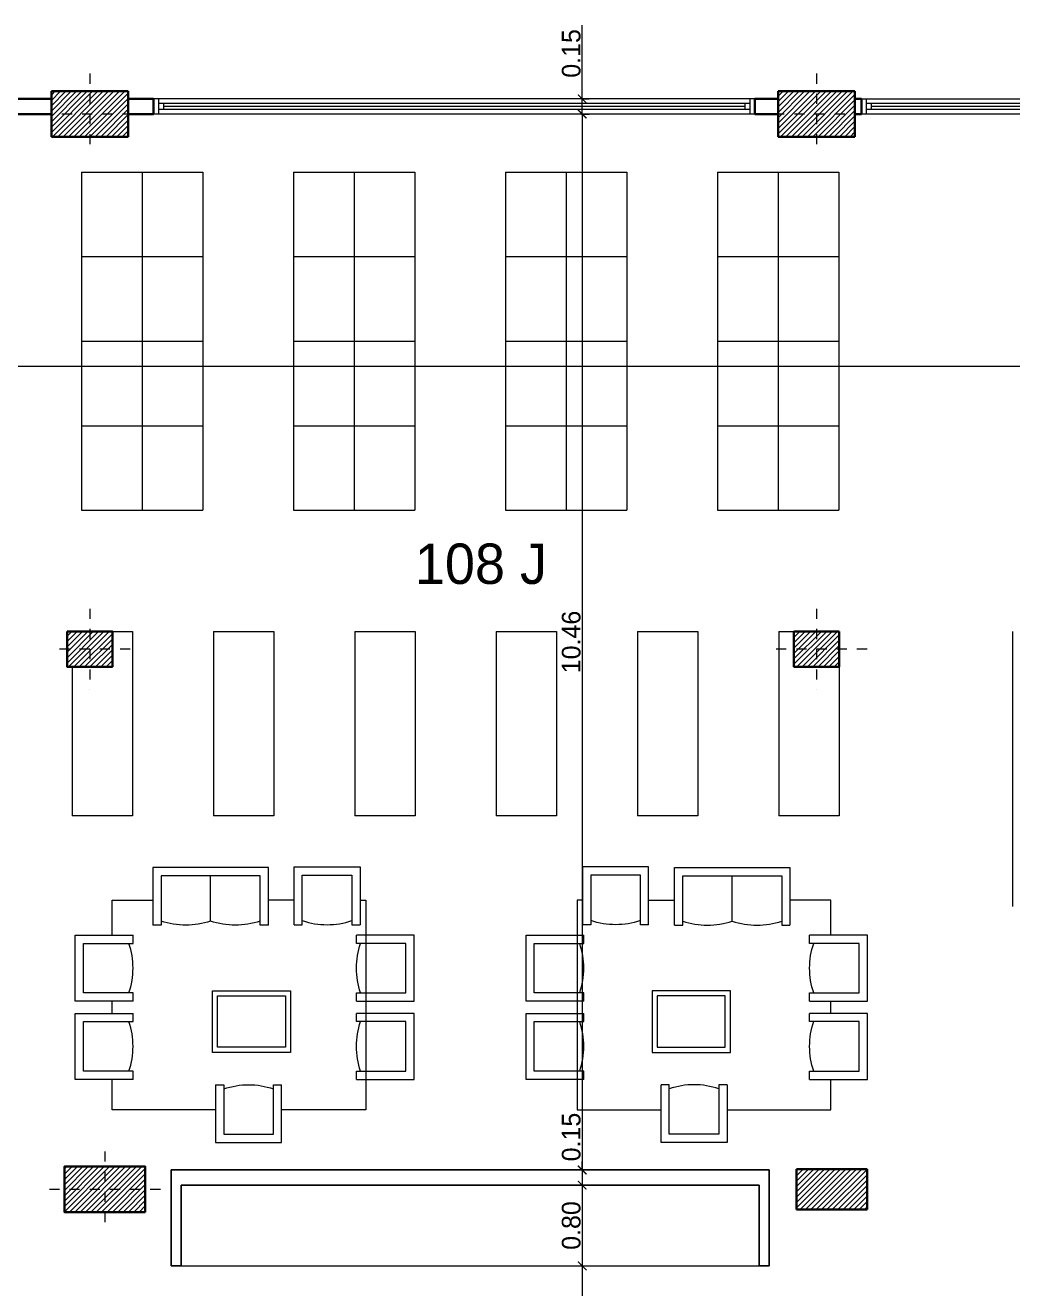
# Model space of a CAD drawing. Header units: millimetres. Extents: x 189.5 to 285.5, y -15 to 51.
# Drawn here: x 214.37 to 224.15, y 28.8 to 41.31 of the extents above; entities that cross this region are included whole.
import ezdxf
from ezdxf.enums import TextEntityAlignment as Align

# ---------------------------------------------------------------- set-up
doc = ezdxf.new("R2010")
doc.units = ezdxf.units.MM
doc.header["$LTSCALE"] = 0.005
doc.header["$MEASUREMENT"] = 0
doc.linetypes.add('ACAD_ISO10W100', pattern=[18, 12, -3, 0, -3])
for name, color, linetype, lineweight in [('Aux', 1, 'Continuous', 9), ('columna', 6, 'Continuous', 40), ('cotas', 1, 'Continuous', 15), ('ejes', 1, 'ACAD_ISO10W100', 9), ('Hatch', 11, 'Continuous', 9), ('muebles', 2, 'Continuous', 20), ('muro', 5, 'Continuous', 40), ('murosbajos', 3, 'Continuous', 25), ('pu-ven', 2, 'Continuous', 20)]:
    doc.layers.add(name, color=color, linetype=linetype, lineweight=lineweight)
doc.layers.add('text', color=1, linetype='Continuous')
doc.styles.get("Standard").update_dxf_attribs({"font": 'ERASMD.TTF', "height": 0.185})
doc.dimstyles.get("Standard").update_dxf_attribs({"dimtxt": 0.15, "dimasz": 0.085, "dimexe": 0.07, "dimexo": 0.4, "dimgap": 0.015, "dimtad": 1, "dimzin": 1, "dimdsep": 46, "dimtxsty": 'Standard', "dimblk": 'ARCHTICK', "dimcen": 0, "dimclrd": 256, "dimclre": 256, "dimclrt": 2, "dimadec": 0, "dimazin": 0, "dimtfac": 1, "dimtix": 1, "dimtmove": 0, "dimatfit": 0, "dimfxl": 1, "dimlwd": -1, "dimlwe": -1, "dimarcsym": 0})
pattern_1 = [(45, (-337.533465, 81.375706), (-0.0265165043, 0.0265165043), [])]

# ---------------------------------------------------------------- blocks, each defined once
blk = doc.blocks.new('MHPLS512')
for p, q in [((0, -0.65), (0, -0.1)), ((-0.7, -0.7), (-0.6, -0.7)), ((0.6, -0.7), (0.7, -0.7))]:
    blk.add_line(p, q)
for points in [[(-0.7, -0.7), (-0.7, 0), (0.7, 0), (0.7, -0.7)], [(-0.6, -0.7), (-0.6, -0.1), (0.6, -0.1), (0.6, -0.7)]]:
    blk.add_lwpolyline(points)
for centre in [(-0.3, 0.225), (0.3, 0.225)]:
    blk.add_arc(centre, 0.925, 251.0754, 288.9246)
blk = doc.blocks.new('MHPLS514')
for p, q in [((-0.3, -0.65), (-0.3, -0.1)), ((-0.4, -0.7), (-0.3, -0.7)), ((0.3, -0.7), (0.4, -0.7))]:
    blk.add_line(p, q)
for points in [[(-0.4, -0.7), (-0.4, 0), (0.4, 0), (0.4, -0.7)], [(-0.3, -0.7), (-0.3, -0.1), (0.3, -0.1), (0.3, -0.7)]]:
    blk.add_lwpolyline(points)
blk.add_arc((0, 0.225), 0.925, 251.0754, 288.9246)
blk = doc.blocks.new('_ArchTick')
at = {"color": 0, "linetype": 'ByBlock', "const_width": 0.15}
blk.add_lwpolyline([(-0.5, -0.5), (0.5, 0.5)], dxfattribs=at)
blk = doc.blocks.new('*D124')
at = {"layer": 'cotas', "transparency": 16777216}
for p, q in [((212.972, 38.271), (212.972, 38.008)), ((212.972, 37.938), (238.444, 37.938)), ((238.444, 37.762), (238.444, 38.008))]:
    blk.add_line(p, q, dxfattribs=at)
at = {"layer": 'Defpoints', "color": 0, "transparency": 16777216}
for p in [(238.444, 37.938), (212.972, 37.871), (238.444, 37.362)]:
    blk.add_point(p, dxfattribs=at)
at = {"layer": 'cotas', "transparency": 16777216, "xscale": 0.085, "yscale": 0.085, "zscale": 0.085, "rotation": 180}
blk.add_blockref('_ArchTick', (212.972, 37.938), dxfattribs=at)
at = {"layer": 'cotas', "transparency": 16777216, "xscale": 0.085, "yscale": 0.085, "zscale": 0.085}
blk.add_blockref('_ArchTick', (238.444, 37.938), dxfattribs=at)
at = {"layer": 'cotas', "color": 2, "transparency": 16777216, "insert": (225.708, 38.045), "char_height": 0.185, "attachment_point": 5}
blk.add_mtext('25.47', dxfattribs=at)
blk = doc.blocks.new('*D217')
at = {"layer": 'cotas', "transparency": 16777216}
for p, q in [((219.882, 40.586), (219.882, 41.315)), ((219.874, 40.586), (219.952, 40.586)), ((219.882, 40.436), (219.882, 40.586)), ((219.874, 40.436), (219.952, 40.436)), ((219.882, 40.436), (219.882, 40.351))]:
    blk.add_line(p, q, dxfattribs=at)
at = {"layer": 'Defpoints', "color": 0, "transparency": 16777216}
for p in [(219.474, 40.586), (219.474, 40.436), (219.882, 40.436)]:
    blk.add_point(p, dxfattribs=at)
at = {"layer": 'cotas', "transparency": 16777216, "xscale": 0.085, "yscale": 0.085, "zscale": 0.085}
for p, rotation in [((219.882, 40.586), 270), ((219.882, 40.436), 90)]:
    blk.add_blockref('_ArchTick', p, dxfattribs=dict(at, rotation=rotation))
at = {"layer": 'cotas', "color": 2, "transparency": 16777216, "insert": (219.774, 41.036), "char_height": 0.185, "attachment_point": 5, "rotation": 90}
blk.add_mtext('0.15', dxfattribs=at)
blk = doc.blocks.new('*D218')
at = {"layer": 'cotas', "transparency": 16777216}
for p, q in [((219.874, 40.436), (219.952, 40.436)), ((219.882, 40.436), (219.882, 29.978)), ((219.726, 29.978), (219.952, 29.978))]:
    blk.add_line(p, q, dxfattribs=at)
at = {"layer": 'Defpoints', "color": 0, "transparency": 16777216}
for p in [(219.474, 40.436), (219.326, 29.978), (219.882, 29.978)]:
    blk.add_point(p, dxfattribs=at)
at = {"layer": 'cotas', "transparency": 16777216, "xscale": 0.085, "yscale": 0.085, "zscale": 0.085}
for p, rotation in [((219.882, 40.436), 90), ((219.882, 29.978), 270)]:
    blk.add_blockref('_ArchTick', p, dxfattribs=dict(at, rotation=rotation))
at = {"layer": 'cotas', "color": 2, "transparency": 16777216, "insert": (219.774, 35.207), "char_height": 0.185, "attachment_point": 5, "rotation": 90}
blk.add_mtext('10.46', dxfattribs=at)
blk = doc.blocks.new('*D219')
at = {"layer": 'cotas', "transparency": 16777216}
for p, q in [((219.882, 29.978), (219.882, 30.063)), ((219.726, 29.978), (219.952, 29.978)), ((219.882, 29.978), (219.882, 29.828)), ((219.726, 29.828), (219.952, 29.828)), ((219.882, 29.828), (219.882, 29.743))]:
    blk.add_line(p, q, dxfattribs=at)
at = {"layer": 'Defpoints', "color": 0, "transparency": 16777216}
for p in [(219.326, 29.978), (219.326, 29.828), (219.882, 29.828)]:
    blk.add_point(p, dxfattribs=at)
at = {"layer": 'cotas', "transparency": 16777216, "xscale": 0.085, "yscale": 0.085, "zscale": 0.085}
for p, rotation in [((219.882, 29.978), 270), ((219.882, 29.828), 90)]:
    blk.add_blockref('_ArchTick', p, dxfattribs=dict(at, rotation=rotation))
at = {"layer": 'cotas', "color": 2, "transparency": 16777216, "insert": (219.774, 30.304), "char_height": 0.185, "attachment_point": 5, "rotation": 90}
blk.add_mtext('0.15', dxfattribs=at)
blk = doc.blocks.new('*D220')
at = {"layer": 'cotas', "transparency": 16777216}
for p, q in [((219.726, 29.828), (219.952, 29.828)), ((219.882, 29.828), (219.882, 29.028)), ((219.726, 29.028), (219.952, 29.028))]:
    blk.add_line(p, q, dxfattribs=at)
at = {"layer": 'Defpoints', "color": 0, "transparency": 16777216}
for p in [(219.326, 29.828), (219.326, 29.028), (219.882, 29.028)]:
    blk.add_point(p, dxfattribs=at)
at = {"layer": 'cotas', "transparency": 16777216, "xscale": 0.085, "yscale": 0.085, "zscale": 0.085}
for p, rotation in [((219.882, 29.828), 90), ((219.882, 29.028), 270)]:
    blk.add_blockref('_ArchTick', p, dxfattribs=dict(at, rotation=rotation))
at = {"layer": 'cotas', "color": 2, "transparency": 16777216, "insert": (219.774, 29.428), "char_height": 0.185, "attachment_point": 5, "rotation": 90}
blk.add_mtext('0.80', dxfattribs=at)
blk = doc.blocks.new('*D221')
at = {"layer": 'cotas', "transparency": 16777216}
for p, q in [((219.726, 29.028), (219.952, 29.028)), ((219.882, 29.028), (219.882, 27.436)), ((219.726, 27.436), (219.952, 27.436))]:
    blk.add_line(p, q, dxfattribs=at)
at = {"layer": 'Defpoints', "color": 0, "transparency": 16777216}
for p in [(219.326, 29.028), (219.326, 27.436), (219.882, 27.436)]:
    blk.add_point(p, dxfattribs=at)
at = {"layer": 'cotas', "transparency": 16777216, "xscale": 0.085, "yscale": 0.085, "zscale": 0.085}
for p, rotation in [((219.882, 29.028), 90), ((219.882, 27.436), 270)]:
    blk.add_blockref('_ArchTick', p, dxfattribs=dict(at, rotation=rotation))
at = {"layer": 'cotas', "color": 2, "transparency": 16777216, "insert": (219.774, 28.232), "char_height": 0.185, "attachment_point": 5, "rotation": 90}
blk.add_mtext('1.59', dxfattribs=at)

msp = doc.modelspace()

# ---------------------------------------------------------------- hatches: boundary and pattern name
at = {"layer": 'Hatch'}
h = msp.add_hatch(dxfattribs=at)
h.set_pattern_fill('ANSI31', color=256, scale=0.3, style=0)
h.set_pattern_definition(pattern_1)
h.paths.add_polyline_path([(215.004, 40.661), (214.624, 40.661), (214.624, 40.211), (215.004, 40.211)])
h.paths.add_polyline_path([(215.384, 40.436), (215.384, 40.661), (215.004, 40.661), (215.004, 40.436)])
h.paths.add_polyline_path([(215.004, 40.436), (215.004, 40.211), (215.384, 40.211), (215.384, 40.436)])
h = msp.add_hatch(dxfattribs=at)
h.set_pattern_fill('ANSI31', color=256, scale=0.3, style=0)
h.set_pattern_definition(pattern_1)
h.paths.add_polyline_path([(222.204, 40.661), (221.824, 40.661), (221.824, 40.436), (222.204, 40.436)])
h.paths.add_polyline_path([(222.584, 40.661), (222.204, 40.661), (222.204, 40.436), (222.584, 40.436)])
h.paths.add_polyline_path([(222.204, 40.436), (221.824, 40.436), (221.824, 40.211), (222.204, 40.211)])
h.paths.add_polyline_path([(222.584, 40.436), (222.204, 40.436), (222.204, 40.211), (222.584, 40.211)])
h = msp.add_hatch(dxfattribs=at)
h.set_pattern_fill('ANSI31', color=256, scale=0.3, style=0)
h.set_pattern_definition(pattern_1)
h.paths.add_polyline_path([(215.229, 35.311), (214.829, 35.311), (214.779, 35.311), (214.779, 34.961), (215.229, 34.961)])
h = msp.add_hatch(dxfattribs=at)
h.set_pattern_fill('ANSI31', color=256, scale=0.3, style=0)
h.set_pattern_definition(pattern_1)
h.paths.add_polyline_path([(222.429, 35.311), (221.979, 35.311), (221.979, 34.961), (222.429, 34.961)])
h = msp.add_hatch(dxfattribs=at)
h.set_pattern_fill('ANSI31', color=256, scale=0.3, style=0)
h.set_pattern_definition(pattern_1)
h.paths.add_polyline_path([(215.554, 30.011), (214.754, 30.011), (214.754, 29.561), (215.554, 29.561)])
h = msp.add_hatch(dxfattribs=at)
h.set_pattern_fill('ANSI31', color=256, scale=0.3, style=0)
h.set_pattern_definition(pattern_1)
h.paths.add_polyline_path([(222.704, 29.986), (222.004, 29.986), (222.004, 29.586), (222.704, 29.586)])

# ---------------------------------------------------------------- linework, layer by layer
at = {"layer": 'Aux'}
for p, q in [((221.542, 40.541), (215.685, 40.541)), ((221.542, 40.481), (215.685, 40.481)), ((226.349, 40.541), (222.698, 40.541)), ((226.349, 40.481), (222.698, 40.481))]:
    msp.add_line(p, q, dxfattribs=at)
at = {"layer": 'Aux', "linetype": 'ByBlock'}
for p, q in [((217.028, 32.65), (216.773, 32.65)), ((217.738, 32.65), (217.738, 30.574)), ((219.831, 32.65), (219.831, 30.574)), ((220.54, 32.65), (220.795, 32.65)), ((217.738, 30.574), (216.905, 30.574)), ((219.831, 30.574), (220.663, 30.574))]:
    msp.add_line(p, q, dxfattribs=at)
for points in [[(215.225, 32.304), (215.225, 32.65), (215.629, 32.65)], [(222.344, 32.304), (222.344, 32.65), (221.94, 32.65)], [(215.225, 31.529), (215.225, 31.65)], [(222.344, 31.529), (222.344, 31.65)], [(216.251, 30.574), (215.225, 30.574), (215.225, 30.875)], [(221.317, 30.574), (222.344, 30.574), (222.344, 30.875)]]:
    msp.add_lwpolyline(points, dxfattribs=at)
for points in [[(216.219, 31.142), (216.219, 31.753), (216.994, 31.753), (216.994, 31.142)], [(216.27, 31.193), (216.27, 31.701), (216.943, 31.701), (216.943, 31.193)], [(221.35, 31.142), (221.35, 31.753), (220.575, 31.753), (220.575, 31.142)], [(221.299, 31.193), (221.299, 31.701), (220.626, 31.701), (220.626, 31.193)]]:
    msp.add_lwpolyline(points, close=True, dxfattribs=at)
at = {"layer": 'columna'}
for p, q in [((214.624, 40.661), (214.624, 40.211)), ((215.384, 40.661), (214.624, 40.661)), ((215.384, 40.661), (215.384, 40.211)), ((221.824, 40.661), (221.824, 40.211)), ((222.584, 40.661), (221.824, 40.661)), ((222.584, 40.661), (222.584, 40.211)), ((215.384, 40.211), (214.624, 40.211)), ((222.584, 40.211), (221.824, 40.211)), ((214.779, 35.311), (214.779, 34.961)), ((215.229, 35.311), (214.779, 35.311)), ((222.704, 29.986), (222.004, 29.986)), ((222.004, 29.986), (222.004, 29.586)), ((222.704, 29.586), (222.704, 29.986)), ((222.004, 29.586), (222.704, 29.586))]:
    msp.add_line(p, q, dxfattribs=at)
at = {"layer": 'columna', "linetype": 'ByBlock'}
for p, q in [((214.779, 35.311), (215.229, 35.311)), ((214.779, 34.961), (214.779, 35.311)), ((221.979, 35.311), (222.429, 35.311)), ((222.429, 35.311), (222.429, 34.961))]:
    msp.add_line(p, q, dxfattribs=at)
msp.add_lwpolyline([(215.229, 34.961), (215.229, 35.311), (215.229, 34.961), (214.779, 34.961)], close=True, dxfattribs=at)
msp.add_lwpolyline([(222.429, 35.311), (222.429, 34.961), (221.979, 34.961), (221.979, 35.311)], dxfattribs=at)
at = {"layer": 'columna'}
msp.add_lwpolyline([(215.554, 29.561), (215.554, 30.011), (214.754, 30.011), (214.754, 29.561)], close=True, dxfattribs=at)
at = {"layer": 'ejes'}
for p, q in [((215.004, 40.836), (215.004, 40.036)), ((222.204, 40.836), (222.204, 40.036)), ((215.429, 40.436), (214.629, 40.436)), ((222.884, 40.436), (221.804, 40.436)), ((215.004, 35.536), (215.004, 34.736)), ((222.204, 35.536), (222.204, 34.736)), ((215.404, 35.136), (214.604, 35.136)), ((222.704, 35.136), (221.804, 35.136)), ((215.154, 30.161), (215.154, 29.411)), ((215.704, 29.786), (214.604, 29.786))]:
    msp.add_line(p, q, dxfattribs=at)
at = {"layer": 'muebles', "linetype": 'ByBlock'}
for p, q in [((214.923, 39.861), (216.123, 39.861)), ((217.023, 39.861), (218.223, 39.861)), ((219.123, 39.861), (220.323, 39.861)), ((221.223, 39.861), (222.423, 39.861)), ((214.923, 39.024), (216.123, 39.024)), ((217.023, 39.024), (218.223, 39.024)), ((219.123, 39.024), (220.323, 39.024)), ((221.223, 39.024), (222.423, 39.024)), ((214.923, 38.186), (216.123, 38.186)), ((217.023, 38.186), (218.223, 38.186)), ((219.123, 38.186), (220.323, 38.186)), ((221.223, 38.186), (222.423, 38.186)), ((214.923, 37.349), (216.123, 37.349)), ((217.023, 37.349), (218.223, 37.349)), ((219.123, 37.349), (220.323, 37.349)), ((221.223, 37.349), (222.423, 37.349)), ((214.923, 36.511), (216.123, 36.511)), ((214.923, 36.511), (216.123, 36.511)), ((217.023, 36.511), (218.223, 36.511)), ((219.123, 36.511), (220.323, 36.511)), ((221.223, 36.511), (222.423, 36.511)), ((214.829, 35.311), (215.429, 35.311)), ((215.429, 35.311), (215.429, 33.486)), ((215.429, 35.311), (215.429, 33.486)), ((216.229, 35.311), (216.829, 35.311)), ((216.229, 35.311), (216.229, 33.486)), ((216.829, 35.311), (216.829, 33.486)), ((216.829, 35.311), (216.829, 33.486)), ((217.629, 35.311), (218.229, 35.311)), ((217.629, 35.311), (217.629, 33.486)), ((218.229, 35.311), (218.229, 33.486)), ((218.229, 35.311), (218.229, 33.486)), ((219.029, 35.311), (219.629, 35.311)), ((219.029, 35.311), (219.029, 33.486)), ((219.629, 35.311), (219.629, 33.486)), ((219.629, 35.311), (219.629, 33.486)), ((220.429, 35.311), (221.029, 35.311)), ((220.429, 35.311), (220.429, 33.486)), ((221.029, 35.311), (221.029, 33.486)), ((221.029, 35.311), (221.029, 33.486)), ((221.829, 35.311), (222.429, 35.311)), ((221.829, 35.311), (221.829, 33.486)), ((222.429, 35.311), (222.429, 33.486)), ((224.145, 35.311), (224.145, 32.586)), ((214.829, 34.961), (214.829, 33.486)), ((215.429, 33.486), (214.829, 33.486)), ((216.829, 33.486), (216.229, 33.486)), ((218.229, 33.486), (217.629, 33.486)), ((219.629, 33.486), (219.029, 33.486)), ((221.029, 33.486), (220.429, 33.486)), ((222.429, 33.486), (221.829, 33.486)), ((217.682, 32.65), (217.738, 32.65)), ((219.886, 32.65), (219.831, 32.65)), ((215.81, 29.828), (215.81, 29.028)), ((221.735, 29.828), (221.735, 29.028)), ((221.735, 29.828), (221.735, 29.028)), ((215.81, 29.028), (221.735, 29.028))]:
    msp.add_line(p, q, dxfattribs=at)
at = {"layer": 'muro'}
for p, q in [((214.624, 40.586), (213.272, 40.586)), ((215.635, 40.586), (215.635, 40.436)), ((221.592, 40.586), (221.592, 40.436)), ((222.648, 40.436), (222.648, 40.586)), ((214.624, 40.436), (213.272, 40.436))]:
    msp.add_line(p, q, dxfattribs=at)
at = {"layer": 'muro', "linetype": 'ByBlock'}
for p, q in [((215.635, 40.586), (215.384, 40.586)), ((221.824, 40.586), (221.592, 40.586)), ((222.648, 40.586), (222.584, 40.586)), ((215.636, 40.436), (215.384, 40.436)), ((221.824, 40.436), (221.592, 40.436)), ((222.648, 40.436), (222.584, 40.436))]:
    msp.add_line(p, q, dxfattribs=at)
at = {"layer": 'murosbajos'}
for p, q in [((221.735, 29.978), (215.81, 29.978)), ((215.81, 29.828), (215.81, 29.978)), ((215.81, 29.828), (215.81, 29.978)), ((221.735, 29.828), (221.735, 29.978)), ((221.735, 29.828), (221.735, 29.978)), ((215.81, 29.828), (215.81, 29.028)), ((221.635, 29.828), (215.91, 29.828)), ((221.635, 29.828), (215.91, 29.828)), ((215.91, 29.828), (215.91, 29.028)), ((221.635, 29.828), (221.635, 29.028)), ((221.735, 29.828), (221.735, 29.028)), ((215.91, 29.028), (215.81, 29.028)), ((221.635, 29.028), (221.735, 29.028))]:
    msp.add_line(p, q, dxfattribs=at)
at = {"layer": 'pu-ven'}
for p, q in [((221.592, 40.586), (215.635, 40.586)), ((215.685, 40.586), (215.685, 40.436)), ((221.542, 40.586), (221.542, 40.436)), ((222.648, 40.436), (222.648, 40.586)), ((222.648, 40.586), (226.399, 40.586)), ((222.698, 40.436), (222.698, 40.586)), ((221.594, 40.436), (215.636, 40.436)), ((215.735, 40.541), (215.735, 40.481)), ((221.492, 40.511), (215.735, 40.511)), ((221.492, 40.541), (221.492, 40.481)), ((226.399, 40.436), (222.648, 40.436)), ((222.748, 40.481), (222.748, 40.541)), ((226.299, 40.511), (222.748, 40.511)), ((214.923, 39.861), (214.923, 36.511)), ((215.523, 39.861), (215.523, 36.511)), ((216.123, 39.861), (216.123, 36.511)), ((217.023, 39.861), (217.023, 36.511)), ((217.623, 39.861), (217.623, 36.511)), ((218.223, 39.861), (218.223, 36.511)), ((219.123, 39.861), (219.123, 36.511)), ((219.723, 39.861), (219.723, 36.511)), ((220.323, 39.861), (220.323, 36.511)), ((221.223, 39.861), (221.223, 36.511)), ((221.823, 39.861), (221.823, 36.511)), ((222.423, 39.861), (222.423, 36.511)), ((216.123, 39.536), (216.123, 36.511)), ((218.223, 39.536), (218.223, 36.511)), ((220.323, 39.536), (220.323, 36.511)), ((222.423, 39.536), (222.423, 36.511))]:
    msp.add_line(p, q, dxfattribs=at)

# ---------------------------------------------------------------- block references
at = {"layer": 'muebles'}
for name, p, xscale, yscale, zscale in [('MHPLS512', (216.201, 32.974), -0.8173806617141395, 0.8173806617139974, 0.8173806617139812), ('MHPLS514', (217.355, 32.979), 0.817380661713969, 0.817380661713969, 0.817380661713969), ('MHPLS514', (220.213, 32.979), -0.817380661713969, 0.8173806617139974, 0.8173806617139812), ('MHPLS512', (221.368, 32.974), 0.8173806617141395, 0.8173806617141395, 0.8173806617141395)]:
    msp.add_blockref(name, p, dxfattribs=dict(at, xscale=xscale, yscale=yscale, zscale=zscale))
for p, xscale, yscale, zscale, rotation in [((214.861, 31.977), 0.8173806617139974, 0.8173806617139974, 0.8173806617139974, 90), ((218.218, 31.977), -0.8173806617139974, 0.8173806617139974, 0.8173806617139812, 270), ((219.326, 31.977), 0.8173806617139974, 0.8173806617139974, 0.8173806617139974, 90), ((222.707, 31.977), -0.8173806617139974, 0.8173806617139974, 0.8173806617139812, 270), ((214.861, 31.202), 0.8173806617139974, 0.8173806617139974, 0.8173806617139974, 90), ((218.218, 31.202), -0.8173806617139974, 0.8173806617139974, 0.8173806617139812, 270), ((219.326, 31.202), 0.8173806617139974, 0.8173806617139974, 0.8173806617139974, 90), ((222.707, 31.202), -0.8173806617139974, 0.8173806617139974, 0.8173806617139812, 270), ((216.578, 30.25), -0.817380661713969, 0.8173806617139974, 0.8173806617139812, 180), ((220.99, 30.25), 0.817380661713969, 0.817380661713969, 0.817380661713969, 180)]:
    msp.add_blockref('MHPLS514', p, dxfattribs=dict(at, xscale=xscale, yscale=yscale, zscale=zscale, rotation=rotation))

# ---------------------------------------------------------------- texts
at = {"layer": 'text'}
msp.add_text('108 J', height=0.4, dxfattribs=at).set_placement((218.879, 35.782), align=Align.CENTER)

# ---------------------------------------------------------------- dimensions: what is measured, and where the dimension line sits
at = {"layer": 'cotas'}
dim = msp.add_linear_dim(base=(219.882, 40.436), p1=(219.474, 40.586), p2=(219.474, 40.436), angle=90, dimstyle='Standard', dxfattribs=at)
dim.commit()
dim.dimension.update_dxf_attribs({"geometry": '*D217', "text_midpoint": (219.882, 41.036), "dimtype": 160})
for base, p1, p2, picture, middle in [((219.882, 29.978), (219.474, 40.436), (219.326, 29.978), '*D218', (219.774, 35.207)), ((219.882, 29.028), (219.326, 29.828), (219.326, 29.028), '*D220', (219.774, 29.428)), ((219.882, 27.436), (219.326, 29.028), (219.326, 27.436), '*D221', (219.774, 28.232))]:
    dim = msp.add_linear_dim(base=base, p1=p1, p2=p2, angle=90, dimstyle='Standard', override={"dimtmove": 1}, dxfattribs=at)
    dim.commit()
    dim.dimension.update_dxf_attribs({"geometry": picture, "text_midpoint": middle})
dim = msp.add_linear_dim(base=(238.444, 37.938), p1=(212.972, 37.871), p2=(238.444, 37.362), dimstyle='Standard', override={"dimtmove": 1}, dxfattribs=at)
dim.commit()
dim.dimension.update_dxf_attribs({"geometry": '*D124', "text_midpoint": (225.708, 38.045)})
dim = msp.add_linear_dim(base=(219.882, 29.828), p1=(219.326, 29.978), p2=(219.326, 29.828), angle=90, dimstyle='Standard', override={"dimtmove": 1}, dxfattribs=at)
dim.commit()
dim.dimension.update_dxf_attribs({"geometry": '*D219', "text_midpoint": (219.882, 30.304), "dimtype": 160})

doc.saveas('drawing.dxf')
